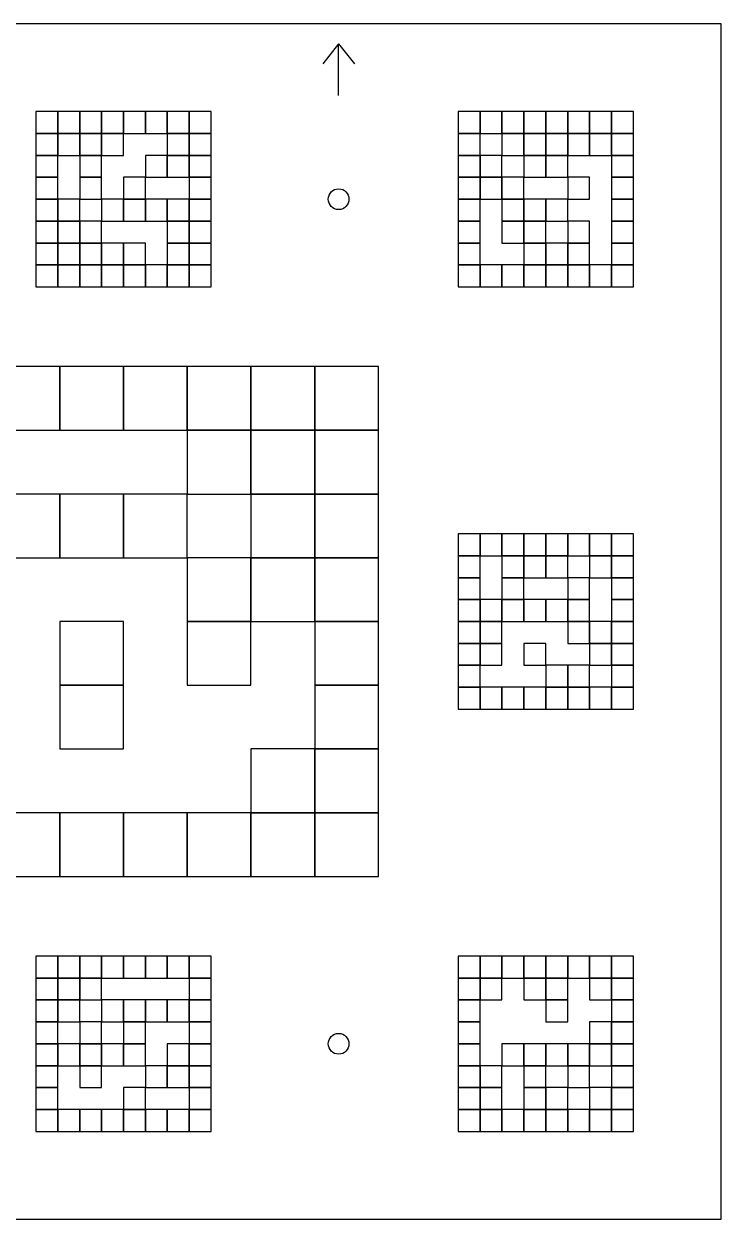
# Model space of a CAD drawing. Extents: x 0 to 1260, y 0 to 1580.
# Drawn here: x 1085 to 1260, y 1280 to 1580 of the extents above; entities that cross this region are included whole.
import ezdxf

# ---------------------------------------------------------------- set-up
doc = ezdxf.new("R2010")
doc.units = 0
for name, color, linetype in [('BLACK_POCKET', 7, 'CONTINUOUS'), ('CUT', 7, 'CONTINUOUS'), ('MOUNT_HOLE', 6, 'CONTINUOUS'), ('ORIENTATION', 7, 'CONTINUOUS')]:
    doc.layers.add(name, color=color, linetype=linetype)

msp = doc.modelspace()

# ---------------------------------------------------------------- linework, layer by layer
at = {"layer": 'BLACK_POCKET'}
for p, q in [((1093.5, 1558), (1088, 1558)), ((1088, 1558), (1088, 1552.5)), ((1093.5, 1552.5), (1093.5, 1558)), ((1099, 1558), (1093.5, 1558)), ((1093.5, 1558), (1093.5, 1552.5)), ((1099, 1552.5), (1099, 1558)), ((1104.5, 1558), (1099, 1558)), ((1099, 1558), (1099, 1552.5)), ((1104.5, 1552.5), (1104.5, 1558)), ((1110, 1558), (1104.5, 1558)), ((1104.5, 1558), (1104.5, 1552.5)), ((1110, 1552.5), (1110, 1558)), ((1115.5, 1558), (1110, 1558)), ((1110, 1558), (1110, 1552.5)), ((1115.5, 1552.5), (1115.5, 1558)), ((1121, 1558), (1115.5, 1558)), ((1115.5, 1558), (1115.5, 1552.5)), ((1121, 1552.5), (1121, 1558)), ((1126.5, 1558), (1121, 1558)), ((1121, 1558), (1121, 1552.5)), ((1126.5, 1552.5), (1126.5, 1558)), ((1132, 1558), (1126.5, 1558)), ((1126.5, 1558), (1126.5, 1552.5)), ((1132, 1552.5), (1132, 1558)), ((1199.5, 1558), (1194, 1558)), ((1194, 1558), (1194, 1552.5)), ((1199.5, 1552.5), (1199.5, 1558)), ((1205, 1558), (1199.5, 1558)), ((1199.5, 1558), (1199.5, 1552.5)), ((1205, 1552.5), (1205, 1558)), ((1210.5, 1558), (1205, 1558)), ((1205, 1558), (1205, 1552.5)), ((1210.5, 1552.5), (1210.5, 1558)), ((1216, 1558), (1210.5, 1558)), ((1210.5, 1558), (1210.5, 1552.5)), ((1216, 1552.5), (1216, 1558)), ((1221.5, 1558), (1216, 1558)), ((1216, 1558), (1216, 1552.5)), ((1221.5, 1552.5), (1221.5, 1558)), ((1227, 1558), (1221.5, 1558)), ((1221.5, 1558), (1221.5, 1552.5)), ((1227, 1552.5), (1227, 1558)), ((1232.5, 1558), (1227, 1558)), ((1227, 1558), (1227, 1552.5)), ((1232.5, 1552.5), (1232.5, 1558)), ((1238, 1558), (1232.5, 1558)), ((1232.5, 1558), (1232.5, 1552.5)), ((1238, 1552.5), (1238, 1558)), ((1088, 1552.5), (1093.5, 1552.5)), ((1093.5, 1552.5), (1088, 1552.5)), ((1088, 1552.5), (1088, 1547)), ((1093.5, 1552.5), (1099, 1552.5)), ((1093.5, 1547), (1093.5, 1552.5)), ((1099, 1552.5), (1093.5, 1552.5)), ((1093.5, 1552.5), (1093.5, 1547)), ((1099, 1552.5), (1104.5, 1552.5)), ((1099, 1547), (1099, 1552.5)), ((1104.5, 1552.5), (1099, 1552.5)), ((1099, 1552.5), (1099, 1547)), ((1104.5, 1552.5), (1110, 1552.5)), ((1104.5, 1547), (1104.5, 1552.5)), ((1110, 1552.5), (1104.5, 1552.5)), ((1104.5, 1552.5), (1104.5, 1547)), ((1110, 1552.5), (1115.5, 1552.5)), ((1110, 1547), (1110, 1552.5)), ((1115.5, 1552.5), (1121, 1552.5)), ((1121, 1552.5), (1126.5, 1552.5)), ((1126.5, 1552.5), (1121, 1552.5)), ((1121, 1552.5), (1121, 1547)), ((1126.5, 1552.5), (1132, 1552.5)), ((1126.5, 1547), (1126.5, 1552.5)), ((1132, 1552.5), (1126.5, 1552.5)), ((1126.5, 1552.5), (1126.5, 1547)), ((1132, 1547), (1132, 1552.5)), ((1194, 1552.5), (1199.5, 1552.5)), ((1199.5, 1552.5), (1194, 1552.5)), ((1194, 1552.5), (1194, 1547)), ((1199.5, 1552.5), (1205, 1552.5)), ((1199.5, 1547), (1199.5, 1552.5)), ((1205, 1552.5), (1210.5, 1552.5)), ((1210.5, 1552.5), (1205, 1552.5)), ((1205, 1552.5), (1205, 1547)), ((1210.5, 1552.5), (1216, 1552.5)), ((1210.5, 1547), (1210.5, 1552.5)), ((1216, 1552.5), (1210.5, 1552.5)), ((1210.5, 1552.5), (1210.5, 1547)), ((1216, 1552.5), (1221.5, 1552.5)), ((1216, 1547), (1216, 1552.5)), ((1221.5, 1552.5), (1216, 1552.5)), ((1216, 1552.5), (1216, 1547)), ((1221.5, 1552.5), (1227, 1552.5)), ((1221.5, 1547), (1221.5, 1552.5)), ((1227, 1552.5), (1221.5, 1552.5)), ((1221.5, 1552.5), (1221.5, 1547)), ((1227, 1552.5), (1232.5, 1552.5)), ((1227, 1547), (1227, 1552.5)), ((1232.5, 1552.5), (1227, 1552.5)), ((1227, 1552.5), (1227, 1547)), ((1232.5, 1552.5), (1238, 1552.5)), ((1232.5, 1547), (1232.5, 1552.5)), ((1238, 1552.5), (1232.5, 1552.5)), ((1232.5, 1552.5), (1232.5, 1547)), ((1238, 1547), (1238, 1552.5)), ((1088, 1547), (1093.5, 1547)), ((1093.5, 1547), (1088, 1547)), ((1088, 1547), (1088, 1541.5)), ((1093.5, 1547), (1099, 1547)), ((1093.5, 1541.5), (1093.5, 1547)), ((1099, 1547), (1104.5, 1547)), ((1104.5, 1547), (1099, 1547)), ((1099, 1547), (1099, 1541.5)), ((1104.5, 1547), (1110, 1547)), ((1104.5, 1541.5), (1104.5, 1547)), ((1121, 1547), (1115.5, 1547)), ((1115.5, 1547), (1115.5, 1541.5)), ((1121, 1547), (1126.5, 1547)), ((1121, 1541.5), (1121, 1547)), ((1126.5, 1547), (1121, 1547)), ((1121, 1547), (1121, 1541.5)), ((1126.5, 1547), (1132, 1547)), ((1126.5, 1541.5), (1126.5, 1547)), ((1132, 1547), (1126.5, 1547)), ((1126.5, 1547), (1126.5, 1541.5)), ((1132, 1541.5), (1132, 1547)), ((1194, 1547), (1199.5, 1547)), ((1199.5, 1547), (1194, 1547)), ((1194, 1547), (1194, 1541.5)), ((1199.5, 1541.5), (1199.5, 1547)), ((1205, 1547), (1199.5, 1547)), ((1199.5, 1547), (1199.5, 1541.5)), ((1205, 1547), (1210.5, 1547)), ((1205, 1541.5), (1205, 1547)), ((1210.5, 1547), (1216, 1547)), ((1216, 1547), (1210.5, 1547)), ((1210.5, 1547), (1210.5, 1541.5)), ((1216, 1547), (1221.5, 1547)), ((1216, 1541.5), (1216, 1547)), ((1221.5, 1547), (1216, 1547)), ((1216, 1547), (1216, 1541.5)), ((1221.5, 1547), (1227, 1547)), ((1221.5, 1541.5), (1221.5, 1547)), ((1227, 1547), (1232.5, 1547)), ((1232.5, 1547), (1238, 1547)), ((1238, 1547), (1232.5, 1547)), ((1232.5, 1547), (1232.5, 1541.5)), ((1238, 1541.5), (1238, 1547)), ((1088, 1541.5), (1093.5, 1541.5)), ((1093.5, 1541.5), (1088, 1541.5)), ((1088, 1541.5), (1088, 1536)), ((1093.5, 1536), (1093.5, 1541.5)), ((1099, 1541.5), (1104.5, 1541.5)), ((1104.5, 1541.5), (1099, 1541.5)), ((1099, 1541.5), (1099, 1536)), ((1104.5, 1536), (1104.5, 1541.5)), ((1115.5, 1541.5), (1110, 1541.5)), ((1110, 1541.5), (1110, 1536)), ((1115.5, 1541.5), (1121, 1541.5)), ((1115.5, 1536), (1115.5, 1541.5)), ((1121, 1541.5), (1126.5, 1541.5)), ((1126.5, 1541.5), (1132, 1541.5)), ((1132, 1541.5), (1126.5, 1541.5)), ((1126.5, 1541.5), (1126.5, 1536)), ((1132, 1536), (1132, 1541.5)), ((1194, 1541.5), (1199.5, 1541.5)), ((1199.5, 1541.5), (1194, 1541.5)), ((1194, 1541.5), (1194, 1536)), ((1199.5, 1541.5), (1205, 1541.5)), ((1199.5, 1536), (1199.5, 1541.5)), ((1205, 1541.5), (1199.5, 1541.5)), ((1199.5, 1541.5), (1199.5, 1536)), ((1205, 1536), (1205, 1541.5)), ((1210.5, 1541.5), (1205, 1541.5)), ((1205, 1541.5), (1205, 1536)), ((1210.5, 1541.5), (1216, 1541.5)), ((1210.5, 1536), (1210.5, 1541.5)), ((1216, 1541.5), (1221.5, 1541.5)), ((1227, 1541.5), (1221.5, 1541.5)), ((1221.5, 1541.5), (1221.5, 1536)), ((1227, 1536), (1227, 1541.5)), ((1232.5, 1541.5), (1238, 1541.5)), ((1238, 1541.5), (1232.5, 1541.5)), ((1232.5, 1541.5), (1232.5, 1536)), ((1238, 1536), (1238, 1541.5)), ((1088, 1536), (1093.5, 1536)), ((1093.5, 1536), (1088, 1536)), ((1088, 1536), (1088, 1530.5)), ((1093.5, 1530.5), (1093.5, 1536)), ((1099, 1536), (1093.5, 1536)), ((1093.5, 1536), (1093.5, 1530.5)), ((1099, 1536), (1104.5, 1536)), ((1099, 1530.5), (1099, 1536)), ((1110, 1536), (1104.5, 1536)), ((1104.5, 1536), (1104.5, 1530.5)), ((1110, 1536), (1115.5, 1536)), ((1110, 1530.5), (1110, 1536)), ((1115.5, 1536), (1110, 1536)), ((1110, 1536), (1110, 1530.5)), ((1115.5, 1530.5), (1115.5, 1536)), ((1121, 1536), (1115.5, 1536)), ((1115.5, 1536), (1115.5, 1530.5)), ((1121, 1530.5), (1121, 1536)), ((1126.5, 1536), (1121, 1536)), ((1121, 1536), (1121, 1530.5)), ((1126.5, 1536), (1132, 1536)), ((1126.5, 1530.5), (1126.5, 1536)), ((1132, 1536), (1126.5, 1536)), ((1126.5, 1536), (1126.5, 1530.5)), ((1132, 1530.5), (1132, 1536)), ((1194, 1536), (1199.5, 1536)), ((1199.5, 1536), (1194, 1536)), ((1194, 1536), (1194, 1530.5)), ((1199.5, 1536), (1205, 1536)), ((1199.5, 1530.5), (1199.5, 1536)), ((1205, 1536), (1210.5, 1536)), ((1210.5, 1536), (1205, 1536)), ((1205, 1536), (1205, 1530.5)), ((1210.5, 1530.5), (1210.5, 1536)), ((1216, 1536), (1210.5, 1536)), ((1210.5, 1536), (1210.5, 1530.5)), ((1216, 1530.5), (1216, 1536)), ((1221.5, 1536), (1216, 1536)), ((1216, 1536), (1216, 1530.5)), ((1221.5, 1536), (1227, 1536)), ((1221.5, 1530.5), (1221.5, 1536)), ((1232.5, 1536), (1238, 1536)), ((1238, 1536), (1232.5, 1536)), ((1232.5, 1536), (1232.5, 1530.5)), ((1238, 1530.5), (1238, 1536)), ((1088, 1530.5), (1093.5, 1530.5)), ((1093.5, 1530.5), (1088, 1530.5)), ((1088, 1530.5), (1088, 1525)), ((1093.5, 1530.5), (1099, 1530.5)), ((1093.5, 1525), (1093.5, 1530.5)), ((1099, 1530.5), (1093.5, 1530.5)), ((1093.5, 1530.5), (1093.5, 1525)), ((1099, 1525), (1099, 1530.5)), ((1104.5, 1530.5), (1099, 1530.5)), ((1099, 1530.5), (1099, 1525)), ((1104.5, 1530.5), (1110, 1530.5)), ((1104.5, 1525), (1104.5, 1530.5)), ((1110, 1530.5), (1115.5, 1530.5)), ((1115.5, 1530.5), (1121, 1530.5)), ((1121, 1530.5), (1126.5, 1530.5)), ((1126.5, 1530.5), (1121, 1530.5)), ((1121, 1530.5), (1121, 1525)), ((1126.5, 1530.5), (1132, 1530.5)), ((1126.5, 1525), (1126.5, 1530.5)), ((1132, 1530.5), (1126.5, 1530.5)), ((1126.5, 1530.5), (1126.5, 1525)), ((1132, 1525), (1132, 1530.5)), ((1194, 1530.5), (1199.5, 1530.5)), ((1199.5, 1530.5), (1194, 1530.5)), ((1194, 1530.5), (1194, 1525)), ((1199.5, 1525), (1199.5, 1530.5)), ((1205, 1530.5), (1210.5, 1530.5)), ((1210.5, 1530.5), (1205, 1530.5)), ((1205, 1530.5), (1205, 1525)), ((1210.5, 1530.5), (1216, 1530.5)), ((1210.5, 1525), (1210.5, 1530.5)), ((1216, 1530.5), (1210.5, 1530.5)), ((1210.5, 1530.5), (1210.5, 1525)), ((1216, 1530.5), (1221.5, 1530.5)), ((1216, 1525), (1216, 1530.5)), ((1227, 1530.5), (1221.5, 1530.5)), ((1221.5, 1530.5), (1221.5, 1525)), ((1227, 1525), (1227, 1530.5)), ((1232.5, 1530.5), (1238, 1530.5)), ((1238, 1530.5), (1232.5, 1530.5)), ((1232.5, 1530.5), (1232.5, 1525)), ((1238, 1525), (1238, 1530.5)), ((1088, 1525), (1093.5, 1525)), ((1093.5, 1525), (1088, 1525)), ((1088, 1525), (1088, 1519.5)), ((1093.5, 1525), (1099, 1525)), ((1093.5, 1519.5), (1093.5, 1525)), ((1099, 1525), (1093.5, 1525)), ((1093.5, 1525), (1093.5, 1519.5)), ((1099, 1525), (1104.5, 1525)), ((1099, 1519.5), (1099, 1525)), ((1104.5, 1525), (1099, 1525)), ((1099, 1525), (1099, 1519.5)), ((1104.5, 1519.5), (1104.5, 1525)), ((1110, 1525), (1104.5, 1525)), ((1104.5, 1525), (1104.5, 1519.5)), ((1110, 1519.5), (1110, 1525)), ((1115.5, 1525), (1110, 1525)), ((1110, 1525), (1110, 1519.5)), ((1115.5, 1519.5), (1115.5, 1525)), ((1121, 1525), (1126.5, 1525)), ((1126.5, 1525), (1121, 1525)), ((1121, 1525), (1121, 1519.5)), ((1126.5, 1525), (1132, 1525)), ((1126.5, 1519.5), (1126.5, 1525)), ((1132, 1525), (1126.5, 1525)), ((1126.5, 1525), (1126.5, 1519.5)), ((1132, 1519.5), (1132, 1525)), ((1194, 1525), (1199.5, 1525)), ((1199.5, 1525), (1194, 1525)), ((1194, 1525), (1194, 1519.5)), ((1199.5, 1519.5), (1199.5, 1525)), ((1205, 1525), (1210.5, 1525)), ((1210.5, 1525), (1216, 1525)), ((1216, 1525), (1210.5, 1525)), ((1210.5, 1525), (1210.5, 1519.5)), ((1216, 1519.5), (1216, 1525)), ((1221.5, 1525), (1216, 1525)), ((1216, 1525), (1216, 1519.5)), ((1221.5, 1525), (1227, 1525)), ((1221.5, 1519.5), (1221.5, 1525)), ((1227, 1525), (1221.5, 1525)), ((1221.5, 1525), (1221.5, 1519.5)), ((1227, 1519.5), (1227, 1525)), ((1232.5, 1525), (1238, 1525)), ((1238, 1525), (1232.5, 1525)), ((1232.5, 1525), (1232.5, 1519.5)), ((1238, 1519.5), (1238, 1525)), ((1088, 1519.5), (1093.5, 1519.5)), ((1093.5, 1519.5), (1088, 1519.5)), ((1088, 1519.5), (1088, 1514)), ((1093.5, 1519.5), (1099, 1519.5)), ((1093.5, 1514), (1093.5, 1519.5)), ((1099, 1519.5), (1093.5, 1519.5)), ((1093.5, 1519.5), (1093.5, 1514)), ((1099, 1519.5), (1104.5, 1519.5)), ((1099, 1514), (1099, 1519.5)), ((1104.5, 1519.5), (1099, 1519.5)), ((1099, 1519.5), (1099, 1514)), ((1104.5, 1519.5), (1110, 1519.5)), ((1104.5, 1514), (1104.5, 1519.5)), ((1110, 1519.5), (1104.5, 1519.5)), ((1104.5, 1519.5), (1104.5, 1514)), ((1110, 1519.5), (1115.5, 1519.5)), ((1110, 1514), (1110, 1519.5)), ((1115.5, 1519.5), (1110, 1519.5)), ((1110, 1519.5), (1110, 1514)), ((1115.5, 1514), (1115.5, 1519.5)), ((1121, 1519.5), (1115.5, 1519.5)), ((1115.5, 1519.5), (1115.5, 1514)), ((1121, 1519.5), (1126.5, 1519.5)), ((1121, 1514), (1121, 1519.5)), ((1126.5, 1519.5), (1121, 1519.5)), ((1121, 1519.5), (1121, 1514)), ((1126.5, 1519.5), (1132, 1519.5)), ((1126.5, 1514), (1126.5, 1519.5)), ((1132, 1519.5), (1126.5, 1519.5)), ((1126.5, 1519.5), (1126.5, 1514)), ((1132, 1514), (1132, 1519.5)), ((1194, 1519.5), (1199.5, 1519.5)), ((1199.5, 1519.5), (1194, 1519.5)), ((1194, 1519.5), (1194, 1514)), ((1199.5, 1514), (1199.5, 1519.5)), ((1205, 1519.5), (1199.5, 1519.5)), ((1199.5, 1519.5), (1199.5, 1514)), ((1205, 1514), (1205, 1519.5)), ((1210.5, 1519.5), (1205, 1519.5)), ((1205, 1519.5), (1205, 1514)), ((1210.5, 1519.5), (1216, 1519.5)), ((1210.5, 1514), (1210.5, 1519.5)), ((1216, 1519.5), (1210.5, 1519.5)), ((1210.5, 1519.5), (1210.5, 1514)), ((1216, 1519.5), (1221.5, 1519.5)), ((1216, 1514), (1216, 1519.5)), ((1221.5, 1519.5), (1216, 1519.5)), ((1216, 1519.5), (1216, 1514)), ((1221.5, 1519.5), (1227, 1519.5)), ((1221.5, 1514), (1221.5, 1519.5)), ((1227, 1519.5), (1221.5, 1519.5)), ((1221.5, 1519.5), (1221.5, 1514)), ((1227, 1514), (1227, 1519.5)), ((1232.5, 1519.5), (1227, 1519.5)), ((1227, 1519.5), (1227, 1514)), ((1232.5, 1519.5), (1238, 1519.5)), ((1232.5, 1514), (1232.5, 1519.5)), ((1238, 1519.5), (1232.5, 1519.5)), ((1232.5, 1519.5), (1232.5, 1514)), ((1238, 1514), (1238, 1519.5)), ((1088, 1514), (1093.5, 1514)), ((1093.5, 1514), (1099, 1514)), ((1099, 1514), (1104.5, 1514)), ((1104.5, 1514), (1110, 1514)), ((1110, 1514), (1115.5, 1514)), ((1115.5, 1514), (1121, 1514)), ((1121, 1514), (1126.5, 1514)), ((1126.5, 1514), (1132, 1514)), ((1194, 1514), (1199.5, 1514)), ((1199.5, 1514), (1205, 1514)), ((1205, 1514), (1210.5, 1514)), ((1210.5, 1514), (1216, 1514)), ((1216, 1514), (1221.5, 1514)), ((1221.5, 1514), (1227, 1514)), ((1227, 1514), (1232.5, 1514)), ((1232.5, 1514), (1238, 1514)), ((1094, 1494), (1078, 1494)), ((1094, 1478), (1094, 1494)), ((1110, 1494), (1094, 1494)), ((1094, 1494), (1094, 1478)), ((1110, 1478), (1110, 1494)), ((1126, 1494), (1110, 1494)), ((1110, 1494), (1110, 1478)), ((1126, 1478), (1126, 1494)), ((1142, 1494), (1126, 1494)), ((1126, 1494), (1126, 1478)), ((1142, 1478), (1142, 1494)), ((1158, 1494), (1142, 1494)), ((1142, 1494), (1142, 1478)), ((1158, 1478), (1158, 1494)), ((1174, 1494), (1158, 1494)), ((1158, 1494), (1158, 1478)), ((1174, 1478), (1174, 1494)), ((1078, 1478), (1094, 1478)), ((1094, 1478), (1110, 1478)), ((1110, 1478), (1126, 1478)), ((1126, 1478), (1142, 1478)), ((1142, 1478), (1126, 1478)), ((1126, 1478), (1126, 1462)), ((1142, 1478), (1158, 1478)), ((1142, 1462), (1142, 1478)), ((1158, 1478), (1142, 1478)), ((1142, 1478), (1142, 1462)), ((1158, 1478), (1174, 1478)), ((1158, 1462), (1158, 1478)), ((1174, 1478), (1158, 1478)), ((1158, 1478), (1158, 1462)), ((1174, 1462), (1174, 1478)), ((1094, 1462), (1078, 1462)), ((1094, 1446), (1094, 1462)), ((1110, 1462), (1094, 1462)), ((1094, 1462), (1094, 1446)), ((1110, 1446), (1110, 1462)), ((1126, 1462), (1110, 1462)), ((1110, 1462), (1110, 1446)), ((1126, 1462), (1142, 1462)), ((1126, 1446), (1126, 1462)), ((1142, 1462), (1158, 1462)), ((1158, 1462), (1142, 1462)), ((1142, 1462), (1142, 1446)), ((1158, 1462), (1174, 1462)), ((1158, 1446), (1158, 1462)), ((1174, 1462), (1158, 1462)), ((1158, 1462), (1158, 1446)), ((1174, 1446), (1174, 1462)), ((1199.5, 1452), (1194, 1452)), ((1194, 1452), (1194, 1446.5)), ((1199.5, 1446.5), (1199.5, 1452)), ((1205, 1452), (1199.5, 1452)), ((1199.5, 1452), (1199.5, 1446.5)), ((1205, 1446.5), (1205, 1452)), ((1210.5, 1452), (1205, 1452)), ((1205, 1452), (1205, 1446.5)), ((1210.5, 1446.5), (1210.5, 1452)), ((1216, 1452), (1210.5, 1452)), ((1210.5, 1452), (1210.5, 1446.5)), ((1216, 1446.5), (1216, 1452)), ((1221.5, 1452), (1216, 1452)), ((1216, 1452), (1216, 1446.5)), ((1221.5, 1446.5), (1221.5, 1452)), ((1227, 1452), (1221.5, 1452)), ((1221.5, 1452), (1221.5, 1446.5)), ((1227, 1446.5), (1227, 1452)), ((1232.5, 1452), (1227, 1452)), ((1227, 1452), (1227, 1446.5)), ((1232.5, 1446.5), (1232.5, 1452)), ((1238, 1452), (1232.5, 1452)), ((1232.5, 1452), (1232.5, 1446.5)), ((1238, 1446.5), (1238, 1452)), ((1078, 1446), (1094, 1446)), ((1094, 1446), (1110, 1446)), ((1110, 1446), (1126, 1446)), ((1142, 1446), (1126, 1446)), ((1126, 1446), (1126, 1430)), ((1142, 1446), (1158, 1446)), ((1142, 1430), (1142, 1446)), ((1158, 1446), (1142, 1446)), ((1142, 1446), (1142, 1430)), ((1158, 1446), (1174, 1446)), ((1158, 1430), (1158, 1446)), ((1174, 1446), (1158, 1446)), ((1158, 1446), (1158, 1430)), ((1174, 1430), (1174, 1446)), ((1194, 1446.5), (1199.5, 1446.5)), ((1199.5, 1446.5), (1194, 1446.5)), ((1194, 1446.5), (1194, 1441)), ((1199.5, 1446.5), (1205, 1446.5)), ((1199.5, 1441), (1199.5, 1446.5)), ((1205, 1446.5), (1210.5, 1446.5)), ((1210.5, 1446.5), (1205, 1446.5)), ((1205, 1446.5), (1205, 1441)), ((1210.5, 1446.5), (1216, 1446.5)), ((1210.5, 1441), (1210.5, 1446.5)), ((1216, 1446.5), (1210.5, 1446.5)), ((1210.5, 1446.5), (1210.5, 1441)), ((1216, 1446.5), (1221.5, 1446.5)), ((1216, 1441), (1216, 1446.5)), ((1221.5, 1446.5), (1216, 1446.5)), ((1216, 1446.5), (1216, 1441)), ((1221.5, 1446.5), (1227, 1446.5)), ((1221.5, 1441), (1221.5, 1446.5)), ((1227, 1446.5), (1232.5, 1446.5)), ((1232.5, 1446.5), (1227, 1446.5)), ((1227, 1446.5), (1227, 1441)), ((1232.5, 1446.5), (1238, 1446.5)), ((1232.5, 1441), (1232.5, 1446.5)), ((1238, 1446.5), (1232.5, 1446.5)), ((1232.5, 1446.5), (1232.5, 1441)), ((1238, 1441), (1238, 1446.5)), ((1194, 1441), (1199.5, 1441)), ((1199.5, 1441), (1194, 1441)), ((1194, 1441), (1194, 1435.5)), ((1199.5, 1435.5), (1199.5, 1441)), ((1205, 1441), (1210.5, 1441)), ((1210.5, 1441), (1205, 1441)), ((1205, 1441), (1205, 1435.5)), ((1210.5, 1441), (1216, 1441)), ((1210.5, 1435.5), (1210.5, 1441)), ((1216, 1441), (1221.5, 1441)), ((1227, 1441), (1221.5, 1441)), ((1221.5, 1441), (1221.5, 1435.5)), ((1227, 1441), (1232.5, 1441)), ((1227, 1435.5), (1227, 1441)), ((1232.5, 1441), (1238, 1441)), ((1238, 1441), (1232.5, 1441)), ((1232.5, 1441), (1232.5, 1435.5)), ((1238, 1435.5), (1238, 1441)), ((1194, 1435.5), (1199.5, 1435.5)), ((1199.5, 1435.5), (1194, 1435.5)), ((1194, 1435.5), (1194, 1430)), ((1199.5, 1430), (1199.5, 1435.5)), ((1205, 1435.5), (1199.5, 1435.5)), ((1199.5, 1435.5), (1199.5, 1430)), ((1205, 1435.5), (1210.5, 1435.5)), ((1205, 1430), (1205, 1435.5)), ((1210.5, 1435.5), (1205, 1435.5)), ((1205, 1435.5), (1205, 1430)), ((1210.5, 1430), (1210.5, 1435.5)), ((1216, 1435.5), (1210.5, 1435.5)), ((1210.5, 1435.5), (1210.5, 1430)), ((1216, 1430), (1216, 1435.5)), ((1221.5, 1435.5), (1216, 1435.5)), ((1216, 1435.5), (1216, 1430)), ((1221.5, 1435.5), (1227, 1435.5)), ((1221.5, 1430), (1221.5, 1435.5)), ((1227, 1435.5), (1221.5, 1435.5)), ((1221.5, 1435.5), (1221.5, 1430)), ((1227, 1430), (1227, 1435.5)), ((1232.5, 1435.5), (1238, 1435.5)), ((1238, 1435.5), (1232.5, 1435.5)), ((1232.5, 1435.5), (1232.5, 1430)), ((1238, 1430), (1238, 1435.5)), ((1110, 1430), (1094, 1430)), ((1094, 1430), (1094, 1414)), ((1110, 1414), (1110, 1430)), ((1126, 1430), (1142, 1430)), ((1142, 1430), (1126, 1430)), ((1126, 1430), (1126, 1414)), ((1142, 1430), (1158, 1430)), ((1142, 1414), (1142, 1430)), ((1158, 1430), (1174, 1430)), ((1174, 1430), (1158, 1430)), ((1158, 1430), (1158, 1414)), ((1174, 1414), (1174, 1430)), ((1194, 1430), (1199.5, 1430)), ((1199.5, 1430), (1194, 1430)), ((1194, 1430), (1194, 1424.5)), ((1199.5, 1430), (1205, 1430)), ((1199.5, 1424.5), (1199.5, 1430)), ((1205, 1430), (1199.5, 1430)), ((1199.5, 1430), (1199.5, 1424.5)), ((1205, 1430), (1210.5, 1430)), ((1205, 1424.5), (1205, 1430)), ((1210.5, 1430), (1216, 1430)), ((1216, 1430), (1221.5, 1430)), ((1221.5, 1430), (1227, 1430)), ((1227, 1430), (1221.5, 1430)), ((1221.5, 1430), (1221.5, 1424.5)), ((1227, 1424.5), (1227, 1430)), ((1232.5, 1430), (1227, 1430)), ((1227, 1430), (1227, 1424.5)), ((1232.5, 1430), (1238, 1430)), ((1232.5, 1424.5), (1232.5, 1430)), ((1238, 1430), (1232.5, 1430)), ((1232.5, 1430), (1232.5, 1424.5)), ((1238, 1424.5), (1238, 1430)), ((1194, 1424.5), (1199.5, 1424.5)), ((1199.5, 1424.5), (1194, 1424.5)), ((1194, 1424.5), (1194, 1419)), ((1199.5, 1424.5), (1205, 1424.5)), ((1199.5, 1419), (1199.5, 1424.5)), ((1205, 1424.5), (1199.5, 1424.5)), ((1199.5, 1424.5), (1199.5, 1419)), ((1205, 1419), (1205, 1424.5)), ((1216, 1424.5), (1210.5, 1424.5)), ((1210.5, 1424.5), (1210.5, 1419)), ((1216, 1419), (1216, 1424.5)), ((1221.5, 1424.5), (1227, 1424.5)), ((1227, 1424.5), (1232.5, 1424.5)), ((1232.5, 1424.5), (1227, 1424.5)), ((1227, 1424.5), (1227, 1419)), ((1232.5, 1424.5), (1238, 1424.5)), ((1232.5, 1419), (1232.5, 1424.5)), ((1238, 1424.5), (1232.5, 1424.5)), ((1232.5, 1424.5), (1232.5, 1419)), ((1238, 1419), (1238, 1424.5)), ((1194, 1419), (1199.5, 1419)), ((1199.5, 1419), (1194, 1419)), ((1194, 1419), (1194, 1413.5)), ((1199.5, 1419), (1205, 1419)), ((1199.5, 1413.5), (1199.5, 1419)), ((1210.5, 1419), (1216, 1419)), ((1221.5, 1419), (1216, 1419)), ((1216, 1419), (1216, 1413.5)), ((1221.5, 1413.5), (1221.5, 1419)), ((1227, 1419), (1221.5, 1419)), ((1221.5, 1419), (1221.5, 1413.5)), ((1227, 1419), (1232.5, 1419)), ((1227, 1413.5), (1227, 1419)), ((1232.5, 1419), (1238, 1419)), ((1238, 1419), (1232.5, 1419)), ((1232.5, 1419), (1232.5, 1413.5)), ((1238, 1413.5), (1238, 1419)), ((1094, 1414), (1110, 1414)), ((1110, 1414), (1094, 1414)), ((1094, 1414), (1094, 1398)), ((1110, 1398), (1110, 1414)), ((1126, 1414), (1142, 1414)), ((1158, 1414), (1174, 1414)), ((1174, 1414), (1158, 1414)), ((1158, 1414), (1158, 1398)), ((1174, 1398), (1174, 1414)), ((1194, 1413.5), (1199.5, 1413.5)), ((1199.5, 1413.5), (1194, 1413.5)), ((1194, 1413.5), (1194, 1408)), ((1199.5, 1408), (1199.5, 1413.5)), ((1205, 1413.5), (1199.5, 1413.5)), ((1199.5, 1413.5), (1199.5, 1408)), ((1205, 1408), (1205, 1413.5)), ((1210.5, 1413.5), (1205, 1413.5)), ((1205, 1413.5), (1205, 1408)), ((1210.5, 1408), (1210.5, 1413.5)), ((1216, 1413.5), (1210.5, 1413.5)), ((1210.5, 1413.5), (1210.5, 1408)), ((1216, 1413.5), (1221.5, 1413.5)), ((1216, 1408), (1216, 1413.5)), ((1221.5, 1413.5), (1216, 1413.5)), ((1216, 1413.5), (1216, 1408)), ((1221.5, 1413.5), (1227, 1413.5)), ((1221.5, 1408), (1221.5, 1413.5)), ((1227, 1413.5), (1221.5, 1413.5)), ((1221.5, 1413.5), (1221.5, 1408)), ((1227, 1408), (1227, 1413.5)), ((1232.5, 1413.5), (1227, 1413.5)), ((1227, 1413.5), (1227, 1408)), ((1232.5, 1413.5), (1238, 1413.5)), ((1232.5, 1408), (1232.5, 1413.5)), ((1238, 1413.5), (1232.5, 1413.5)), ((1232.5, 1413.5), (1232.5, 1408)), ((1238, 1408), (1238, 1413.5)), ((1194, 1408), (1199.5, 1408)), ((1199.5, 1408), (1205, 1408)), ((1205, 1408), (1210.5, 1408)), ((1210.5, 1408), (1216, 1408)), ((1216, 1408), (1221.5, 1408)), ((1221.5, 1408), (1227, 1408)), ((1227, 1408), (1232.5, 1408)), ((1232.5, 1408), (1238, 1408)), ((1094, 1398), (1110, 1398)), ((1158, 1398), (1142, 1398)), ((1142, 1398), (1142, 1382)), ((1158, 1398), (1174, 1398)), ((1158, 1382), (1158, 1398)), ((1174, 1398), (1158, 1398)), ((1158, 1398), (1158, 1382)), ((1174, 1382), (1174, 1398)), ((1094, 1382), (1078, 1382)), ((1094, 1366), (1094, 1382)), ((1110, 1382), (1094, 1382)), ((1094, 1382), (1094, 1366)), ((1110, 1366), (1110, 1382)), ((1126, 1382), (1110, 1382)), ((1110, 1382), (1110, 1366)), ((1126, 1366), (1126, 1382)), ((1142, 1382), (1126, 1382)), ((1126, 1382), (1126, 1366)), ((1142, 1382), (1158, 1382)), ((1142, 1366), (1142, 1382)), ((1158, 1382), (1142, 1382)), ((1142, 1382), (1142, 1366)), ((1158, 1382), (1174, 1382)), ((1158, 1366), (1158, 1382)), ((1174, 1382), (1158, 1382)), ((1158, 1382), (1158, 1366)), ((1174, 1366), (1174, 1382)), ((1078, 1366), (1094, 1366)), ((1094, 1366), (1110, 1366)), ((1110, 1366), (1126, 1366)), ((1126, 1366), (1142, 1366)), ((1142, 1366), (1158, 1366)), ((1158, 1366), (1174, 1366)), ((1093.5, 1346), (1088, 1346)), ((1088, 1346), (1088, 1340.5)), ((1093.5, 1340.5), (1093.5, 1346)), ((1099, 1346), (1093.5, 1346)), ((1093.5, 1346), (1093.5, 1340.5)), ((1099, 1340.5), (1099, 1346)), ((1104.5, 1346), (1099, 1346)), ((1099, 1346), (1099, 1340.5)), ((1104.5, 1340.5), (1104.5, 1346)), ((1110, 1346), (1104.5, 1346)), ((1104.5, 1346), (1104.5, 1340.5)), ((1110, 1340.5), (1110, 1346)), ((1115.5, 1346), (1110, 1346)), ((1110, 1346), (1110, 1340.5)), ((1115.5, 1340.5), (1115.5, 1346)), ((1121, 1346), (1115.5, 1346)), ((1115.5, 1346), (1115.5, 1340.5)), ((1121, 1340.5), (1121, 1346)), ((1126.5, 1346), (1121, 1346)), ((1121, 1346), (1121, 1340.5)), ((1126.5, 1340.5), (1126.5, 1346)), ((1132, 1346), (1126.5, 1346)), ((1126.5, 1346), (1126.5, 1340.5)), ((1132, 1340.5), (1132, 1346)), ((1199.5, 1346), (1194, 1346)), ((1194, 1346), (1194, 1340.5)), ((1199.5, 1340.5), (1199.5, 1346)), ((1205, 1346), (1199.5, 1346)), ((1199.5, 1346), (1199.5, 1340.5)), ((1205, 1340.5), (1205, 1346)), ((1210.5, 1346), (1205, 1346)), ((1205, 1346), (1205, 1340.5)), ((1210.5, 1340.5), (1210.5, 1346)), ((1216, 1346), (1210.5, 1346)), ((1210.5, 1346), (1210.5, 1340.5)), ((1216, 1340.5), (1216, 1346)), ((1221.5, 1346), (1216, 1346)), ((1216, 1346), (1216, 1340.5)), ((1221.5, 1340.5), (1221.5, 1346)), ((1227, 1346), (1221.5, 1346)), ((1221.5, 1346), (1221.5, 1340.5)), ((1227, 1340.5), (1227, 1346)), ((1232.5, 1346), (1227, 1346)), ((1227, 1346), (1227, 1340.5)), ((1232.5, 1340.5), (1232.5, 1346)), ((1238, 1346), (1232.5, 1346)), ((1232.5, 1346), (1232.5, 1340.5)), ((1238, 1340.5), (1238, 1346)), ((1088, 1340.5), (1093.5, 1340.5)), ((1093.5, 1340.5), (1088, 1340.5)), ((1088, 1340.5), (1088, 1335)), ((1093.5, 1340.5), (1099, 1340.5)), ((1093.5, 1335), (1093.5, 1340.5)), ((1099, 1340.5), (1093.5, 1340.5)), ((1093.5, 1340.5), (1093.5, 1335)), ((1099, 1340.5), (1104.5, 1340.5)), ((1099, 1335), (1099, 1340.5)), ((1104.5, 1340.5), (1099, 1340.5)), ((1099, 1340.5), (1099, 1335)), ((1104.5, 1340.5), (1110, 1340.5)), ((1104.5, 1335), (1104.5, 1340.5)), ((1110, 1340.5), (1115.5, 1340.5)), ((1115.5, 1340.5), (1121, 1340.5)), ((1121, 1340.5), (1126.5, 1340.5)), ((1126.5, 1340.5), (1132, 1340.5)), ((1132, 1340.5), (1126.5, 1340.5)), ((1126.5, 1340.5), (1126.5, 1335)), ((1132, 1335), (1132, 1340.5)), ((1194, 1340.5), (1199.5, 1340.5)), ((1199.5, 1340.5), (1194, 1340.5)), ((1194, 1340.5), (1194, 1335)), ((1199.5, 1340.5), (1205, 1340.5)), ((1199.5, 1335), (1199.5, 1340.5)), ((1205, 1340.5), (1199.5, 1340.5)), ((1199.5, 1340.5), (1199.5, 1335)), ((1205, 1340.5), (1210.5, 1340.5)), ((1205, 1335), (1205, 1340.5)), ((1210.5, 1340.5), (1216, 1340.5)), ((1216, 1340.5), (1210.5, 1340.5)), ((1210.5, 1340.5), (1210.5, 1335)), ((1216, 1340.5), (1221.5, 1340.5)), ((1216, 1335), (1216, 1340.5)), ((1221.5, 1340.5), (1216, 1340.5)), ((1216, 1340.5), (1216, 1335)), ((1221.5, 1340.5), (1227, 1340.5)), ((1221.5, 1335), (1221.5, 1340.5)), ((1227, 1340.5), (1232.5, 1340.5)), ((1232.5, 1340.5), (1227, 1340.5)), ((1227, 1340.5), (1227, 1335)), ((1232.5, 1340.5), (1238, 1340.5)), ((1232.5, 1335), (1232.5, 1340.5)), ((1238, 1340.5), (1232.5, 1340.5)), ((1232.5, 1340.5), (1232.5, 1335)), ((1238, 1335), (1238, 1340.5)), ((1088, 1335), (1093.5, 1335)), ((1093.5, 1335), (1088, 1335)), ((1088, 1335), (1088, 1329.5)), ((1093.5, 1335), (1099, 1335)), ((1093.5, 1329.5), (1093.5, 1335)), ((1099, 1335), (1093.5, 1335)), ((1093.5, 1335), (1093.5, 1329.5)), ((1099, 1335), (1104.5, 1335)), ((1099, 1329.5), (1099, 1335)), ((1110, 1335), (1104.5, 1335)), ((1104.5, 1335), (1104.5, 1329.5)), ((1110, 1329.5), (1110, 1335)), ((1115.5, 1335), (1110, 1335)), ((1110, 1335), (1110, 1329.5)), ((1115.5, 1329.5), (1115.5, 1335)), ((1121, 1335), (1115.5, 1335)), ((1115.5, 1335), (1115.5, 1329.5)), ((1121, 1329.5), (1121, 1335)), ((1126.5, 1335), (1121, 1335)), ((1121, 1335), (1121, 1329.5)), ((1126.5, 1335), (1132, 1335)), ((1126.5, 1329.5), (1126.5, 1335)), ((1132, 1335), (1126.5, 1335)), ((1126.5, 1335), (1126.5, 1329.5)), ((1132, 1329.5), (1132, 1335)), ((1194, 1335), (1199.5, 1335)), ((1199.5, 1335), (1194, 1335)), ((1194, 1335), (1194, 1329.5)), ((1199.5, 1335), (1205, 1335)), ((1199.5, 1329.5), (1199.5, 1335)), ((1210.5, 1335), (1216, 1335)), ((1216, 1335), (1221.5, 1335)), ((1221.5, 1335), (1216, 1335)), ((1216, 1335), (1216, 1329.5)), ((1221.5, 1329.5), (1221.5, 1335)), ((1227, 1335), (1232.5, 1335)), ((1232.5, 1335), (1238, 1335)), ((1238, 1335), (1232.5, 1335)), ((1232.5, 1335), (1232.5, 1329.5)), ((1238, 1329.5), (1238, 1335)), ((1088, 1329.5), (1093.5, 1329.5)), ((1093.5, 1329.5), (1088, 1329.5)), ((1088, 1329.5), (1088, 1324)), ((1093.5, 1329.5), (1099, 1329.5)), ((1093.5, 1324), (1093.5, 1329.5)), ((1104.5, 1329.5), (1099, 1329.5)), ((1099, 1329.5), (1099, 1324)), ((1104.5, 1329.5), (1110, 1329.5)), ((1104.5, 1324), (1104.5, 1329.5)), ((1110, 1329.5), (1115.5, 1329.5)), ((1115.5, 1329.5), (1110, 1329.5)), ((1110, 1329.5), (1110, 1324)), ((1115.5, 1329.5), (1121, 1329.5)), ((1115.5, 1324), (1115.5, 1329.5)), ((1121, 1329.5), (1126.5, 1329.5)), ((1126.5, 1329.5), (1132, 1329.5)), ((1132, 1329.5), (1126.5, 1329.5)), ((1126.5, 1329.5), (1126.5, 1324)), ((1132, 1324), (1132, 1329.5)), ((1194, 1329.5), (1199.5, 1329.5)), ((1199.5, 1329.5), (1194, 1329.5)), ((1194, 1329.5), (1194, 1324)), ((1199.5, 1324), (1199.5, 1329.5)), ((1216, 1329.5), (1221.5, 1329.5)), ((1232.5, 1329.5), (1227, 1329.5)), ((1227, 1329.5), (1227, 1324)), ((1232.5, 1329.5), (1238, 1329.5)), ((1232.5, 1324), (1232.5, 1329.5)), ((1238, 1329.5), (1232.5, 1329.5)), ((1232.5, 1329.5), (1232.5, 1324)), ((1238, 1324), (1238, 1329.5)), ((1088, 1324), (1093.5, 1324)), ((1093.5, 1324), (1088, 1324)), ((1088, 1324), (1088, 1318.5)), ((1093.5, 1318.5), (1093.5, 1324)), ((1099, 1324), (1093.5, 1324)), ((1093.5, 1324), (1093.5, 1318.5)), ((1099, 1324), (1104.5, 1324)), ((1099, 1318.5), (1099, 1324)), ((1104.5, 1324), (1099, 1324)), ((1099, 1324), (1099, 1318.5)), ((1104.5, 1318.5), (1104.5, 1324)), ((1110, 1324), (1104.5, 1324)), ((1104.5, 1324), (1104.5, 1318.5)), ((1110, 1324), (1115.5, 1324)), ((1110, 1318.5), (1110, 1324)), ((1115.5, 1324), (1110, 1324)), ((1110, 1324), (1110, 1318.5)), ((1115.5, 1318.5), (1115.5, 1324)), ((1126.5, 1324), (1121, 1324)), ((1121, 1324), (1121, 1318.5)), ((1126.5, 1324), (1132, 1324)), ((1126.5, 1318.5), (1126.5, 1324)), ((1132, 1324), (1126.5, 1324)), ((1126.5, 1324), (1126.5, 1318.5)), ((1132, 1318.5), (1132, 1324)), ((1194, 1324), (1199.5, 1324)), ((1199.5, 1324), (1194, 1324)), ((1194, 1324), (1194, 1318.5)), ((1199.5, 1318.5), (1199.5, 1324)), ((1210.5, 1324), (1205, 1324)), ((1205, 1324), (1205, 1318.5)), ((1210.5, 1318.5), (1210.5, 1324)), ((1216, 1324), (1210.5, 1324)), ((1210.5, 1324), (1210.5, 1318.5)), ((1216, 1318.5), (1216, 1324)), ((1221.5, 1324), (1216, 1324)), ((1216, 1324), (1216, 1318.5)), ((1221.5, 1318.5), (1221.5, 1324)), ((1227, 1324), (1221.5, 1324)), ((1221.5, 1324), (1221.5, 1318.5)), ((1227, 1324), (1232.5, 1324)), ((1227, 1318.5), (1227, 1324)), ((1232.5, 1324), (1227, 1324)), ((1227, 1324), (1227, 1318.5)), ((1232.5, 1324), (1238, 1324)), ((1232.5, 1318.5), (1232.5, 1324)), ((1238, 1324), (1232.5, 1324)), ((1232.5, 1324), (1232.5, 1318.5)), ((1238, 1318.5), (1238, 1324)), ((1088, 1318.5), (1093.5, 1318.5)), ((1093.5, 1318.5), (1088, 1318.5)), ((1088, 1318.5), (1088, 1313)), ((1093.5, 1318.5), (1099, 1318.5)), ((1093.5, 1313), (1093.5, 1318.5)), ((1099, 1318.5), (1104.5, 1318.5)), ((1104.5, 1318.5), (1099, 1318.5)), ((1099, 1318.5), (1099, 1313)), ((1104.5, 1318.5), (1110, 1318.5)), ((1104.5, 1313), (1104.5, 1318.5)), ((1110, 1318.5), (1115.5, 1318.5)), ((1121, 1318.5), (1115.5, 1318.5)), ((1115.5, 1318.5), (1115.5, 1313)), ((1121, 1318.5), (1126.5, 1318.5)), ((1121, 1313), (1121, 1318.5)), ((1126.5, 1318.5), (1121, 1318.5)), ((1121, 1318.5), (1121, 1313)), ((1126.5, 1318.5), (1132, 1318.5)), ((1126.5, 1313), (1126.5, 1318.5)), ((1132, 1318.5), (1126.5, 1318.5)), ((1126.5, 1318.5), (1126.5, 1313)), ((1132, 1313), (1132, 1318.5)), ((1194, 1318.5), (1199.5, 1318.5)), ((1199.5, 1318.5), (1194, 1318.5)), ((1194, 1318.5), (1194, 1313)), ((1199.5, 1313), (1199.5, 1318.5)), ((1205, 1318.5), (1199.5, 1318.5)), ((1199.5, 1318.5), (1199.5, 1313)), ((1205, 1318.5), (1210.5, 1318.5)), ((1205, 1313), (1205, 1318.5)), ((1210.5, 1318.5), (1216, 1318.5)), ((1216, 1318.5), (1210.5, 1318.5)), ((1210.5, 1318.5), (1210.5, 1313)), ((1216, 1318.5), (1221.5, 1318.5)), ((1216, 1313), (1216, 1318.5)), ((1221.5, 1318.5), (1227, 1318.5)), ((1227, 1318.5), (1221.5, 1318.5)), ((1221.5, 1318.5), (1221.5, 1313)), ((1227, 1318.5), (1232.5, 1318.5)), ((1227, 1313), (1227, 1318.5)), ((1232.5, 1318.5), (1238, 1318.5)), ((1238, 1318.5), (1232.5, 1318.5)), ((1232.5, 1318.5), (1232.5, 1313)), ((1238, 1313), (1238, 1318.5)), ((1088, 1313), (1093.5, 1313)), ((1093.5, 1313), (1088, 1313)), ((1088, 1313), (1088, 1307.5)), ((1093.5, 1307.5), (1093.5, 1313)), ((1099, 1313), (1104.5, 1313)), ((1115.5, 1313), (1110, 1313)), ((1110, 1313), (1110, 1307.5)), ((1115.5, 1313), (1121, 1313)), ((1115.5, 1307.5), (1115.5, 1313)), ((1121, 1313), (1126.5, 1313)), ((1126.5, 1313), (1132, 1313)), ((1132, 1313), (1126.5, 1313)), ((1126.5, 1313), (1126.5, 1307.5)), ((1132, 1307.5), (1132, 1313)), ((1194, 1313), (1199.5, 1313)), ((1199.5, 1313), (1194, 1313)), ((1194, 1313), (1194, 1307.5)), ((1199.5, 1313), (1205, 1313)), ((1199.5, 1307.5), (1199.5, 1313)), ((1205, 1313), (1199.5, 1313)), ((1199.5, 1313), (1199.5, 1307.5)), ((1205, 1307.5), (1205, 1313)), ((1210.5, 1313), (1216, 1313)), ((1216, 1313), (1210.5, 1313)), ((1210.5, 1313), (1210.5, 1307.5)), ((1216, 1307.5), (1216, 1313)), ((1221.5, 1313), (1216, 1313)), ((1216, 1313), (1216, 1307.5)), ((1221.5, 1313), (1227, 1313)), ((1221.5, 1307.5), (1221.5, 1313)), ((1232.5, 1313), (1227, 1313)), ((1227, 1313), (1227, 1307.5)), ((1232.5, 1313), (1238, 1313)), ((1232.5, 1307.5), (1232.5, 1313)), ((1238, 1313), (1232.5, 1313)), ((1232.5, 1313), (1232.5, 1307.5)), ((1238, 1307.5), (1238, 1313)), ((1088, 1307.5), (1093.5, 1307.5)), ((1093.5, 1307.5), (1088, 1307.5)), ((1088, 1307.5), (1088, 1302)), ((1093.5, 1302), (1093.5, 1307.5)), ((1099, 1307.5), (1093.5, 1307.5)), ((1093.5, 1307.5), (1093.5, 1302)), ((1099, 1302), (1099, 1307.5)), ((1104.5, 1307.5), (1099, 1307.5)), ((1099, 1307.5), (1099, 1302)), ((1104.5, 1302), (1104.5, 1307.5)), ((1110, 1307.5), (1104.5, 1307.5)), ((1104.5, 1307.5), (1104.5, 1302)), ((1110, 1307.5), (1115.5, 1307.5)), ((1110, 1302), (1110, 1307.5)), ((1115.5, 1307.5), (1110, 1307.5)), ((1110, 1307.5), (1110, 1302)), ((1115.5, 1302), (1115.5, 1307.5)), ((1121, 1307.5), (1115.5, 1307.5)), ((1115.5, 1307.5), (1115.5, 1302)), ((1121, 1302), (1121, 1307.5)), ((1126.5, 1307.5), (1121, 1307.5)), ((1121, 1307.5), (1121, 1302)), ((1126.5, 1307.5), (1132, 1307.5)), ((1126.5, 1302), (1126.5, 1307.5)), ((1132, 1307.5), (1126.5, 1307.5)), ((1126.5, 1307.5), (1126.5, 1302)), ((1132, 1302), (1132, 1307.5)), ((1194, 1307.5), (1199.5, 1307.5)), ((1199.5, 1307.5), (1194, 1307.5)), ((1194, 1307.5), (1194, 1302)), ((1199.5, 1307.5), (1205, 1307.5)), ((1199.5, 1302), (1199.5, 1307.5)), ((1205, 1307.5), (1199.5, 1307.5)), ((1199.5, 1307.5), (1199.5, 1302)), ((1205, 1302), (1205, 1307.5)), ((1210.5, 1307.5), (1205, 1307.5)), ((1205, 1307.5), (1205, 1302)), ((1210.5, 1307.5), (1216, 1307.5)), ((1210.5, 1302), (1210.5, 1307.5)), ((1216, 1307.5), (1210.5, 1307.5)), ((1210.5, 1307.5), (1210.5, 1302)), ((1216, 1307.5), (1221.5, 1307.5)), ((1216, 1302), (1216, 1307.5)), ((1221.5, 1307.5), (1216, 1307.5)), ((1216, 1307.5), (1216, 1302)), ((1221.5, 1302), (1221.5, 1307.5)), ((1227, 1307.5), (1221.5, 1307.5)), ((1221.5, 1307.5), (1221.5, 1302)), ((1227, 1307.5), (1232.5, 1307.5)), ((1227, 1302), (1227, 1307.5)), ((1232.5, 1307.5), (1227, 1307.5)), ((1227, 1307.5), (1227, 1302)), ((1232.5, 1307.5), (1238, 1307.5)), ((1232.5, 1302), (1232.5, 1307.5)), ((1238, 1307.5), (1232.5, 1307.5)), ((1232.5, 1307.5), (1232.5, 1302)), ((1238, 1302), (1238, 1307.5)), ((1088, 1302), (1093.5, 1302)), ((1093.5, 1302), (1099, 1302)), ((1099, 1302), (1104.5, 1302)), ((1104.5, 1302), (1110, 1302)), ((1110, 1302), (1115.5, 1302)), ((1115.5, 1302), (1121, 1302)), ((1121, 1302), (1126.5, 1302)), ((1126.5, 1302), (1132, 1302)), ((1194, 1302), (1199.5, 1302)), ((1199.5, 1302), (1205, 1302)), ((1205, 1302), (1210.5, 1302)), ((1210.5, 1302), (1216, 1302)), ((1216, 1302), (1221.5, 1302)), ((1221.5, 1302), (1227, 1302)), ((1227, 1302), (1232.5, 1302)), ((1232.5, 1302), (1238, 1302))]:
    msp.add_line(p, q, dxfattribs=at)
at = {"layer": 'CUT'}
for p, q in [((1260, 1580), (960, 1580)), ((1260, 1280), (1260, 1580)), ((960, 1280), (1260, 1280))]:
    msp.add_line(p, q, dxfattribs=at)
at = {"layer": 'MOUNT_HOLE'}
for centre in [(1164, 1536), (1164, 1324)]:
    msp.add_circle(centre, 2.6, dxfattribs=at)
at = {"layer": 'ORIENTATION'}
for p, q in [((1164, 1575), (1160, 1570)), ((1164, 1562), (1164, 1575)), ((1164, 1575), (1168, 1570))]:
    msp.add_line(p, q, dxfattribs=at)

doc.saveas('drawing.dxf')
